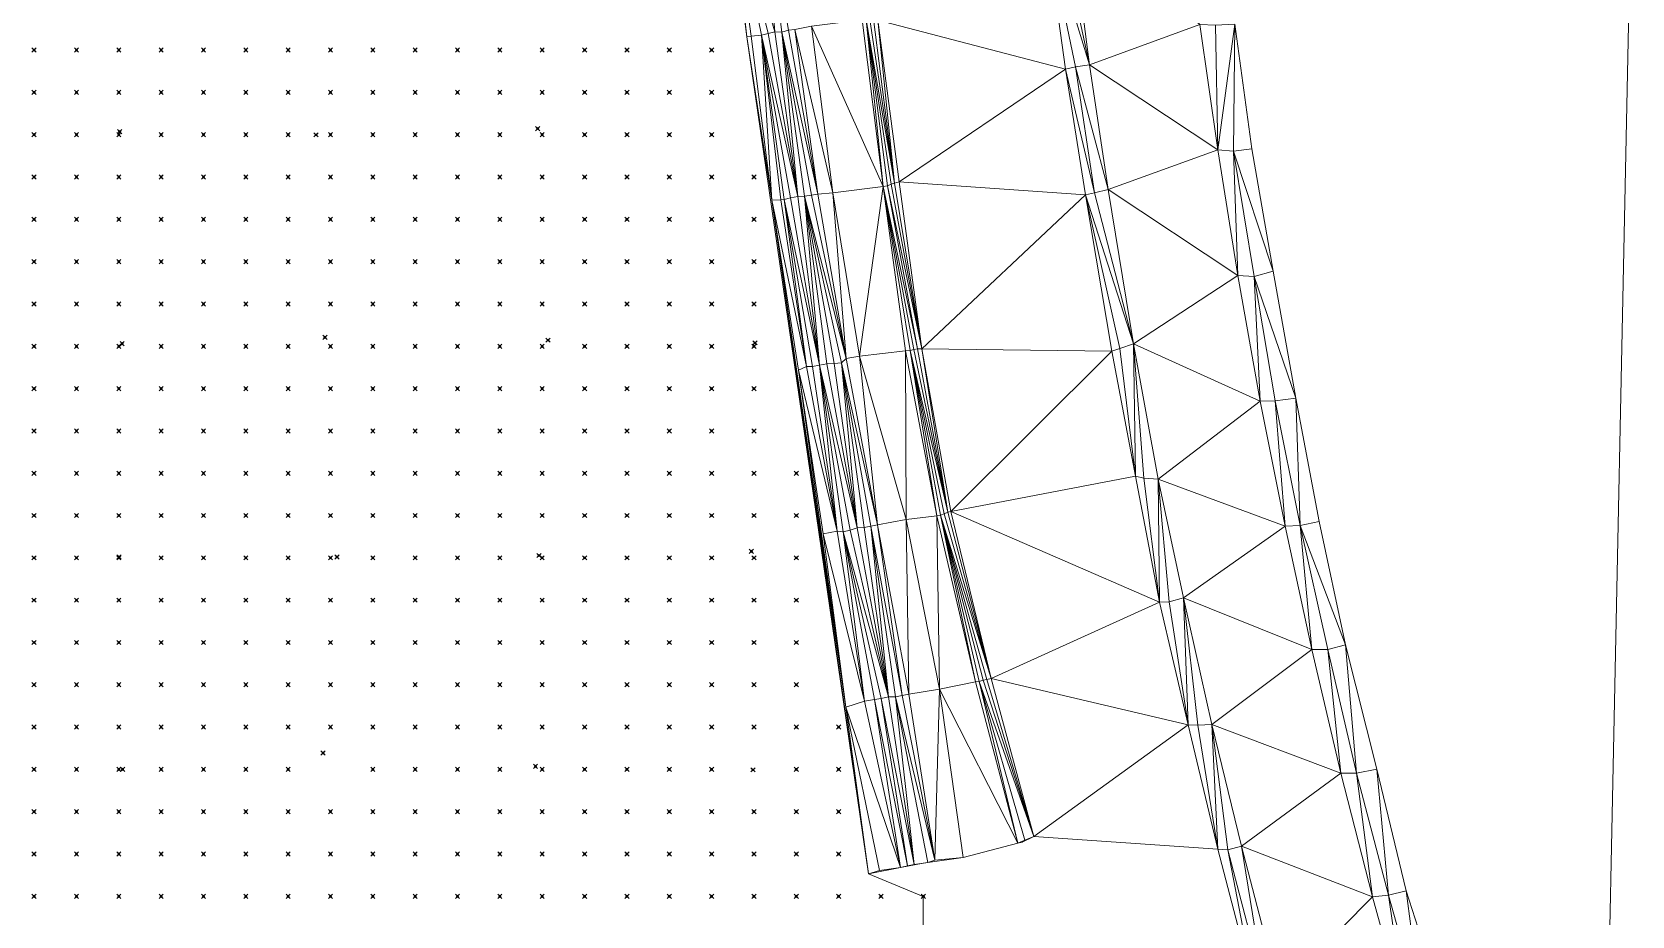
# Model space of a CAD drawing. Header units: metres. Extents: x 441556 to 446409, y 432338 to 461058.
# Drawn here: x 442101.5 to 442214.8, y 460594.3 to 460656.9 of the extents above; entities that cross this region are included whole.
import ezdxf

# ---------------------------------------------------------------- set-up
doc = ezdxf.new("R2010")
doc.units = ezdxf.units.M
doc.header["$MEASUREMENT"] = 0
doc.header["$PDMODE"] = 35
doc.header["$PDSIZE"] = 0.15
for name, color, linetype, lineweight in [('DTM-BRE-RevO1_MUT-UCGEN_MODEL', 132, 'Continuous', 0), ('DTM-INT-RevO1_INT-YP', 150, 'Continuous', 0), ('DTM-NOK-RevN_LIDAR_co_lidar', 91, 'Continuous', 0), ('DTM-NOK-RevN_RTK', 32, 'Continuous', 0)]:
    doc.layers.add(name, color=color, linetype=linetype, lineweight=lineweight)

msp = doc.modelspace()

# ---------------------------------------------------------------- linework, layer by layer
at = {"layer": 'DTM-BRE-RevO1_MUT-UCGEN_MODEL'}
for points in [[(442149.064, 460680.676, 399.562), (442152.114, 460656.595, 398.673), (442150.863, 460667.98, 398.844)], [(442150.863, 460667.98, 398.844), (442152.422, 460656.647, 398.599), (442153.133, 460656.722, 398.165)], [(442154.091, 460656.965, 397.667), (442150.863, 460667.98, 398.844), (442153.603, 460656.847, 398.147)], [(442153.603, 460656.847, 398.147), (442150.863, 460667.98, 398.844), (442153.133, 460656.722, 398.165)], [(442152.114, 460656.595, 398.673), (442152.422, 460656.647, 398.599), (442150.863, 460667.98, 398.844)], [(442153.146, 460668.399, 398.183), (442154.091, 460656.965, 397.667), (442154.572, 460656.924, 397.673)], [(442155.052, 460657.079, 398.171), (442153.146, 460668.399, 398.183), (442154.572, 460656.924, 397.673)], [(442173.186, 460665.028, 405.233), (442176.381, 460654.625, 404.683), (442174.064, 460665.295, 405.336)], [(442174.971, 460665.529, 405.386), (442174.064, 460665.295, 405.336), (442176.381, 460654.625, 404.683)], [(442176.381, 460654.625, 404.683), (442184.191, 460657.466, 404.593), (442174.971, 460665.529, 405.386)], [(442173.186, 460665.028, 405.233), (442161.384, 460657.773, 399.065), (442174.673, 460654.315, 404.581)], [(442175.384, 460654.479, 404.648), (442176.381, 460654.625, 404.683), (442173.186, 460665.028, 405.233)], [(442174.673, 460654.315, 404.581), (442175.384, 460654.479, 404.648), (442173.186, 460665.028, 405.233)], [(442156.684, 460657.349, 398.977), (442155.51, 460657.11, 398.2), (442158.198, 460645.543, 398.157)], [(442161.766, 460645.994, 398.325), (442160.277, 460657.811, 399.022), (442156.684, 460657.349, 398.977)], [(442158.198, 460645.543, 398.157), (442161.766, 460645.994, 398.325), (442156.684, 460657.349, 398.977)], [(442160.554, 460657.8, 399.006), (442160.277, 460657.811, 399.022), (442161.766, 460645.994, 398.325)], [(442162.575, 460646.225, 398.334), (442160.554, 460657.8, 399.006), (442160.822, 460657.822, 398.777)], [(442160.554, 460657.8, 399.006), (442161.766, 460645.994, 398.325), (442162.063, 460646.046, 398.33)], [(442162.326, 460646.151, 398.105), (442162.575, 460646.225, 398.334), (442160.554, 460657.8, 399.006)], [(442162.326, 460646.151, 398.105), (442160.554, 460657.8, 399.006), (442162.063, 460646.046, 398.33)], [(442162.575, 460646.225, 398.334), (442160.822, 460657.822, 398.777), (442161.085, 460657.842, 399.043)], [(442161.384, 460657.773, 399.065), (442162.575, 460646.225, 398.334), (442161.085, 460657.842, 399.043)], [(442162.889, 460646.328, 398.355), (442174.673, 460654.315, 404.581), (442161.384, 460657.773, 399.065)], [(442161.384, 460657.773, 399.065), (442162.575, 460646.225, 398.334), (442162.889, 460646.328, 398.355)], [(442176.381, 460654.625, 404.683), (442185.457, 460648.58, 404.004), (442184.191, 460657.466, 404.593)], [(442185.457, 460648.58, 404.004), (442185.304, 460657.428, 404.475), (442184.191, 460657.466, 404.593)], [(442186.68, 460657.499, 404.289), (442185.304, 460657.428, 404.475), (442185.457, 460648.58, 404.004)], [(442185.457, 460648.58, 404.004), (442186.582, 460648.496, 403.909), (442186.68, 460657.499, 404.289)], [(442186.68, 460657.499, 404.289), (442186.582, 460648.496, 403.909), (442187.881, 460648.672, 403.708)], [(442153.883, 460645.025, 398.112), (442152.422, 460656.647, 398.599), (442152.114, 460656.595, 398.673)], [(442160.732, 460597.277, 394.985), (442153.883, 460645.025, 398.112), (442152.114, 460656.595, 398.673)], [(442153.133, 460656.722, 398.165), (442152.422, 460656.647, 398.599), (442153.883, 460645.025, 398.112)], [(442153.133, 460656.722, 398.165), (442155.707, 460645.275, 397.028), (442153.603, 460656.847, 398.147)], [(442153.133, 460656.722, 398.165), (442154.504, 460645.056, 398.013), (442154.751, 460645.062, 397.534)], [(442153.133, 460656.722, 398.165), (442153.883, 460645.025, 398.112), (442154.504, 460645.056, 398.013)], [(442155.189, 460645.177, 397.509), (442153.133, 460656.722, 398.165), (442154.751, 460645.062, 397.534)], [(442155.707, 460645.275, 397.028), (442153.133, 460656.722, 398.165), (442155.189, 460645.177, 397.509)], [(442154.091, 460656.965, 397.667), (442153.603, 460656.847, 398.147), (442155.707, 460645.275, 397.028)], [(442154.572, 460656.924, 397.673), (442154.091, 460656.965, 397.667), (442155.707, 460645.275, 397.028)], [(442157.126, 460645.454, 397.546), (442154.572, 460656.924, 397.673), (442155.052, 460657.079, 398.171)], [(442154.572, 460656.924, 397.673), (442156.685, 460645.386, 397.512), (442156.185, 460645.296, 397.022)], [(442154.572, 460656.924, 397.673), (442156.685, 460645.386, 397.512), (442157.126, 460645.454, 397.546)], [(442155.707, 460645.275, 397.028), (442154.572, 460656.924, 397.673), (442156.185, 460645.296, 397.022)], [(442155.51, 460657.11, 398.2), (442157.126, 460645.454, 397.546), (442155.052, 460657.079, 398.171)], [(442158.198, 460645.543, 398.157), (442155.51, 460657.11, 398.2), (442157.126, 460645.454, 397.546)], [(442174.673, 460654.315, 404.581), (442162.889, 460646.328, 398.355), (442176.086, 460645.401, 404.018)], [(442175.384, 460654.479, 404.648), (442174.673, 460654.315, 404.581), (442176.737, 460645.549, 404.096)], [(442176.737, 460645.549, 404.096), (442174.673, 460654.315, 404.581), (442176.086, 460645.401, 404.018)], [(442175.384, 460654.479, 404.648), (442177.693, 460645.777, 404.089), (442176.381, 460654.625, 404.683)], [(442177.693, 460645.777, 404.089), (442175.384, 460654.479, 404.648), (442176.737, 460645.549, 404.096)], [(442177.693, 460645.777, 404.089), (442185.457, 460648.58, 404.004), (442176.381, 460654.625, 404.683)], [(442186.894, 460639.672, 403.422), (442185.457, 460648.58, 404.004), (442177.693, 460645.777, 404.089)], [(442185.457, 460648.58, 404.004), (442186.894, 460639.672, 403.422), (442186.582, 460648.496, 403.909)], [(442186.582, 460648.496, 403.909), (442189.381, 460639.979, 403.086), (442187.881, 460648.672, 403.708)], [(442188.043, 460639.617, 403.328), (442186.894, 460639.672, 403.422), (442186.582, 460648.496, 403.909)], [(442189.381, 460639.979, 403.086), (442188.043, 460639.617, 403.328), (442186.582, 460648.496, 403.909)], [(442160.082, 460633.973, 397.383), (442161.766, 460645.994, 398.325), (442158.198, 460645.543, 398.157)], [(442160.082, 460633.973, 397.383), (442163.34, 460634.334, 397.522), (442161.766, 460645.994, 398.325)], [(442162.063, 460646.046, 398.33), (442161.766, 460645.994, 398.325), (442164.19, 460634.477, 397.469)], [(442161.766, 460645.994, 398.325), (442163.34, 460634.334, 397.522), (442163.669, 460634.359, 397.475)], [(442164.19, 460634.477, 397.469), (442161.766, 460645.994, 398.325), (442163.932, 460634.426, 397.234)], [(442163.932, 460634.426, 397.234), (442161.766, 460645.994, 398.325), (442163.669, 460634.359, 397.475)], [(442164.511, 460634.495, 397.488), (442162.063, 460646.046, 398.33), (442162.326, 460646.151, 398.105)], [(442164.19, 460634.477, 397.469), (442164.511, 460634.495, 397.488), (442162.063, 460646.046, 398.33)], [(442162.575, 460646.225, 398.334), (442164.511, 460634.495, 397.488), (442162.326, 460646.151, 398.105)], [(442162.575, 460646.225, 398.334), (442164.511, 460634.495, 397.488), (442162.889, 460646.328, 398.355)], [(442176.086, 460645.401, 404.018), (442162.889, 460646.328, 398.355), (442164.511, 460634.495, 397.488)], [(442154.504, 460645.056, 398.013), (442153.883, 460645.025, 398.112), (442156.32, 460633.244, 397.218)], [(442155.754, 460632.975, 397.402), (442156.32, 460633.244, 397.218), (442153.883, 460645.025, 398.112)], [(442155.754, 460632.975, 397.402), (442153.883, 460645.025, 398.112), (442159.127, 460609.091, 396.012)], [(442159.127, 460609.091, 396.012), (442153.883, 460645.025, 398.112), (442160.732, 460597.277, 394.985)], [(442156.32, 460633.244, 397.218), (442154.751, 460645.062, 397.534), (442154.504, 460645.056, 398.013)], [(442157.251, 460633.324, 396.926), (442154.751, 460645.062, 397.534), (442155.189, 460645.177, 397.509)], [(442156.764, 460633.24, 396.958), (442156.32, 460633.244, 397.218), (442154.751, 460645.062, 397.534)], [(442157.251, 460633.324, 396.926), (442156.764, 460633.24, 396.958), (442154.751, 460645.062, 397.534)], [(442157.251, 460633.324, 396.926), (442155.189, 460645.177, 397.509), (442155.707, 460645.275, 397.028)], [(442156.185, 460645.296, 397.022), (442157.251, 460633.324, 396.926), (442155.707, 460645.275, 397.028)], [(442156.185, 460645.296, 397.022), (442159.146, 460633.793, 396.951), (442156.685, 460645.386, 397.512)], [(442156.185, 460645.296, 397.022), (442157.251, 460633.324, 396.926), (442157.772, 460633.415, 396.435)], [(442156.185, 460645.296, 397.022), (442157.772, 460633.415, 396.435), (442158.292, 460633.456, 396.435)], [(442158.821, 460633.501, 396.932), (442158.292, 460633.456, 396.435), (442156.185, 460645.296, 397.022)], [(442159.146, 460633.793, 396.951), (442158.821, 460633.501, 396.932), (442156.185, 460645.296, 397.022)], [(442157.126, 460645.454, 397.546), (442156.685, 460645.386, 397.512), (442159.146, 460633.793, 396.951)], [(442158.198, 460645.543, 398.157), (442157.126, 460645.454, 397.546), (442159.146, 460633.793, 396.951)], [(442159.146, 460633.793, 396.951), (442160.082, 460633.973, 397.383), (442158.198, 460645.543, 398.157)], [(442164.511, 460634.495, 397.488), (442177.957, 460634.311, 403.319), (442176.086, 460645.401, 404.018)], [(442179.499, 460634.828, 403.384), (442176.737, 460645.549, 404.096), (442176.086, 460645.401, 404.018)], [(442179.499, 460634.828, 403.384), (442176.086, 460645.401, 404.018), (442178.528, 460634.519, 403.37)], [(442178.528, 460634.519, 403.37), (442176.086, 460645.401, 404.018), (442177.957, 460634.311, 403.319)], [(442176.737, 460645.549, 404.096), (442179.499, 460634.828, 403.384), (442177.693, 460645.777, 404.089)], [(442177.693, 460645.777, 404.089), (442179.499, 460634.828, 403.384), (442186.894, 460639.672, 403.422)], [(442186.894, 460639.672, 403.422), (442179.499, 460634.828, 403.384), (442188.468, 460630.766, 402.825)], [(442188.468, 460630.766, 402.825), (442188.043, 460639.617, 403.328), (442186.894, 460639.672, 403.422)], [(442188.043, 460639.617, 403.328), (442190.983, 460630.988, 402.53), (442189.381, 460639.979, 403.086)], [(442188.043, 460639.617, 403.328), (442188.468, 460630.766, 402.825), (442189.54, 460630.794, 402.755)], [(442188.043, 460639.617, 403.328), (442189.54, 460630.794, 402.755), (442190.983, 460630.988, 402.53)], [(442179.63, 460625.449, 402.727), (442179.499, 460634.828, 403.384), (442178.528, 460634.519, 403.37)], [(442179.499, 460634.828, 403.384), (442179.63, 460625.449, 402.727), (442180.228, 460625.313, 402.773)], [(442179.499, 460634.828, 403.384), (442180.228, 460625.313, 402.773), (442181.241, 460625.245, 402.751)], [(442188.468, 460630.766, 402.825), (442179.499, 460634.828, 403.384), (442181.241, 460625.245, 402.751)], [(442158.292, 460633.456, 396.435), (442159.926, 460621.791, 395.983), (442158.821, 460633.501, 396.932)], [(442158.821, 460633.501, 396.932), (442161.366, 460622.004, 396.454), (442159.146, 460633.793, 396.951)], [(442160.418, 460621.816, 395.972), (442159.926, 460621.791, 395.983), (442158.821, 460633.501, 396.932)], [(442160.879, 460621.913, 396.455), (442160.418, 460621.816, 395.972), (442158.821, 460633.501, 396.932)], [(442158.821, 460633.501, 396.932), (442160.879, 460621.913, 396.455), (442161.366, 460622.004, 396.454)], [(442161.366, 460622.004, 396.454), (442160.082, 460633.973, 397.383), (442159.146, 460633.793, 396.951)], [(442163.34, 460634.334, 397.522), (442160.082, 460633.973, 397.383), (442163.386, 460622.381, 396.554)], [(442163.386, 460622.381, 396.554), (442161.366, 460622.004, 396.454), (442160.082, 460633.973, 397.383)], [(442165.558, 460622.656, 396.595), (442163.669, 460634.359, 397.475), (442163.34, 460634.334, 397.522)], [(442163.34, 460634.334, 397.522), (442163.386, 460622.381, 396.554), (442165.558, 460622.656, 396.595)], [(442166.349, 460622.897, 396.618), (442163.669, 460634.359, 397.475), (442163.932, 460634.426, 397.234)], [(442163.669, 460634.359, 397.475), (442166.077, 460622.795, 396.381), (442165.816, 460622.691, 396.598)], [(442163.669, 460634.359, 397.475), (442166.349, 460622.897, 396.618), (442166.077, 460622.795, 396.381)], [(442165.558, 460622.656, 396.595), (442163.669, 460634.359, 397.475), (442165.816, 460622.691, 396.598)], [(442166.349, 460622.897, 396.618), (442163.932, 460634.426, 397.234), (442164.19, 460634.477, 397.469)], [(442164.511, 460634.495, 397.488), (442166.349, 460622.897, 396.618), (442164.19, 460634.477, 397.469)], [(442177.957, 460634.311, 403.319), (442164.511, 460634.495, 397.488), (442166.558, 460622.943, 396.636)], [(442166.558, 460622.943, 396.636), (442164.511, 460634.495, 397.488), (442166.349, 460622.897, 396.618)], [(442166.558, 460622.943, 396.636), (442179.63, 460625.449, 402.727), (442177.957, 460634.311, 403.319)], [(442178.528, 460634.519, 403.37), (442177.957, 460634.311, 403.319), (442179.63, 460625.449, 402.727)], [(442155.754, 460632.975, 397.402), (442156.32, 460633.244, 397.218), (442158.502, 460621.563, 396.841)], [(442157.516, 460621.361, 396.861), (442155.754, 460632.975, 397.402), (442159.127, 460609.091, 396.012)], [(442157.516, 460621.361, 396.861), (442158.502, 460621.563, 396.841), (442155.754, 460632.975, 397.402)], [(442156.32, 460633.244, 397.218), (442156.764, 460633.24, 396.958), (442158.502, 460621.563, 396.841)], [(442157.251, 460633.324, 396.926), (442156.764, 460633.24, 396.958), (442158.502, 460621.563, 396.841)], [(442159.926, 460621.791, 395.983), (442157.251, 460633.324, 396.926), (442157.772, 460633.415, 396.435)], [(442157.251, 460633.324, 396.926), (442159.423, 460621.642, 396.464), (442158.922, 460621.521, 396.486)], [(442158.502, 460621.563, 396.841), (442157.251, 460633.324, 396.926), (442158.922, 460621.521, 396.486)], [(442159.926, 460621.791, 395.983), (442157.251, 460633.324, 396.926), (442159.423, 460621.642, 396.464)], [(442158.292, 460633.456, 396.435), (442159.926, 460621.791, 395.983), (442157.772, 460633.415, 396.435)], [(442181.241, 460625.245, 402.751), (442190.246, 460621.925, 402.236), (442188.468, 460630.766, 402.825)], [(442189.54, 460630.794, 402.755), (442188.468, 460630.766, 402.825), (442190.246, 460621.925, 402.236)], [(442190.983, 460630.988, 402.53), (442189.54, 460630.794, 402.755), (442191.294, 460621.96, 402.14)], [(442189.54, 460630.794, 402.755), (442190.246, 460621.925, 402.236), (442191.294, 460621.96, 402.14)], [(442192.651, 460622.242, 401.942), (442190.983, 460630.988, 402.53), (442191.294, 460621.96, 402.14)], [(442181.328, 460616.529, 402.144), (442179.63, 460625.449, 402.727), (442166.558, 460622.943, 396.636)], [(442179.63, 460625.449, 402.727), (442181.328, 460616.529, 402.144), (442180.228, 460625.313, 402.773)], [(442181.241, 460625.245, 402.751), (442180.228, 460625.313, 402.773), (442181.328, 460616.529, 402.144)], [(442181.241, 460625.245, 402.751), (442181.328, 460616.529, 402.144), (442182.014, 460616.56, 402.17)], [(442190.246, 460621.925, 402.236), (442181.241, 460625.245, 402.751), (442183.027, 460616.841, 402.184)], [(442183.027, 460616.841, 402.184), (442181.241, 460625.245, 402.751), (442182.014, 460616.56, 402.17)], [(442163.582, 460610.001, 395.873), (442163.386, 460622.381, 396.554), (442161.366, 460622.004, 396.454)], [(442165.752, 460610.364, 395.887), (442165.558, 460622.656, 396.595), (442163.386, 460622.381, 396.554)], [(442165.752, 460610.364, 395.887), (442163.386, 460622.381, 396.554), (442163.582, 460610.001, 395.873)], [(442165.558, 460622.656, 396.595), (442168.299, 460610.87, 395.833), (442165.816, 460622.691, 396.598)], [(442165.752, 460610.364, 395.887), (442168.299, 460610.87, 395.833), (442165.558, 460622.656, 396.595)], [(442169.401, 460611.126, 395.893), (442165.816, 460622.691, 396.598), (442166.077, 460622.795, 396.381)], [(442165.816, 460622.691, 396.598), (442168.846, 460611.002, 395.596), (442168.567, 460610.906, 395.828)], [(442168.299, 460610.87, 395.833), (442165.816, 460622.691, 396.598), (442168.567, 460610.906, 395.828)], [(442169.109, 460611.035, 395.835), (442169.401, 460611.126, 395.893), (442165.816, 460622.691, 396.598)], [(442168.846, 460611.002, 395.596), (442169.109, 460611.035, 395.835), (442165.816, 460622.691, 396.598)], [(442169.401, 460611.126, 395.893), (442166.077, 460622.795, 396.381), (442166.349, 460622.897, 396.618)], [(442166.558, 460622.943, 396.636), (442169.401, 460611.126, 395.893), (442166.349, 460622.897, 396.618)], [(442181.328, 460616.529, 402.144), (442166.558, 460622.943, 396.636), (442169.401, 460611.126, 395.893)], [(442191.294, 460621.96, 402.14), (442194.517, 460613.512, 401.339), (442192.651, 460622.242, 401.942)], [(442160.428, 460609.514, 395.99), (442157.516, 460621.361, 396.861), (442158.502, 460621.563, 396.841)], [(442159.127, 460609.091, 396.012), (442160.428, 460609.514, 395.99), (442157.516, 460621.361, 396.861)], [(442158.922, 460621.521, 396.486), (442160.428, 460609.514, 395.99), (442158.502, 460621.563, 396.841)], [(442159.423, 460621.642, 396.464), (442158.922, 460621.521, 396.486), (442162.136, 460609.813, 395.375)], [(442161.63, 460609.693, 395.868), (442162.136, 460609.813, 395.375), (442158.922, 460621.521, 396.486)], [(442161.63, 460609.693, 395.868), (442158.922, 460621.521, 396.486), (442161.156, 460609.617, 395.894)], [(442161.156, 460609.617, 395.894), (442158.922, 460621.521, 396.486), (442160.428, 460609.514, 395.99)], [(442162.136, 460609.813, 395.375), (442159.423, 460621.642, 396.464), (442159.926, 460621.791, 395.983)], [(442160.418, 460621.816, 395.972), (442162.136, 460609.813, 395.375), (442159.926, 460621.791, 395.983)], [(442160.879, 460621.913, 396.455), (442160.418, 460621.816, 395.972), (442162.136, 460609.813, 395.375)], [(442160.879, 460621.913, 396.455), (442163.11, 460609.92, 395.861), (442161.366, 460622.004, 396.454)], [(442160.879, 460621.913, 396.455), (442163.11, 460609.92, 395.861), (442162.634, 460609.825, 395.374)], [(442162.136, 460609.813, 395.375), (442160.879, 460621.913, 396.455), (442162.634, 460609.825, 395.374)], [(442163.11, 460609.92, 395.861), (442163.582, 460610.001, 395.873), (442161.366, 460622.004, 396.454)], [(442183.027, 460616.841, 402.184), (442192.131, 460613.168, 401.642), (442190.246, 460621.925, 402.236)], [(442191.294, 460621.96, 402.14), (442190.246, 460621.925, 402.236), (442192.131, 460613.168, 401.642)], [(442193.271, 460613.168, 401.535), (442191.294, 460621.96, 402.14), (442192.131, 460613.168, 401.642)], [(442193.271, 460613.168, 401.535), (442194.517, 460613.512, 401.339), (442191.294, 460621.96, 402.14)], [(442183.369, 460607.839, 401.573), (442181.328, 460616.529, 402.144), (442169.401, 460611.126, 395.893)], [(442183.369, 460607.839, 401.573), (442182.014, 460616.56, 402.17), (442181.328, 460616.529, 402.144)], [(442183.369, 460607.839, 401.573), (442183.027, 460616.841, 402.184), (442182.014, 460616.56, 402.17)], [(442183.369, 460607.839, 401.573), (442184.041, 460607.798, 401.606), (442183.027, 460616.841, 402.184)], [(442185.034, 460607.849, 401.601), (442183.027, 460616.841, 402.184), (442184.041, 460607.798, 401.606)], [(442183.027, 460616.841, 402.184), (442185.034, 460607.849, 401.601), (442192.131, 460613.168, 401.642)], [(442194.185, 460604.401, 401.05), (442192.131, 460613.168, 401.642), (442185.034, 460607.849, 401.601)], [(442194.185, 460604.401, 401.05), (442193.271, 460613.168, 401.535), (442192.131, 460613.168, 401.642)], [(442194.517, 460613.512, 401.339), (442193.271, 460613.168, 401.535), (442195.297, 460604.415, 400.936)], [(442193.271, 460613.168, 401.535), (442194.185, 460604.401, 401.05), (442195.297, 460604.415, 400.936)], [(442195.297, 460604.415, 400.936), (442196.742, 460604.698, 400.754), (442194.517, 460613.512, 401.339)], [(442171.311, 460599.452, 395.1), (442168.299, 460610.87, 395.833), (442165.752, 460610.364, 395.887)], [(442168.299, 460610.87, 395.833), (442171.311, 460599.452, 395.1), (442168.567, 460610.906, 395.828)], [(442168.846, 460611.002, 395.596), (442168.567, 460610.906, 395.828), (442172.423, 460599.913, 395.138)], [(442171.311, 460599.452, 395.1), (442171.807, 460599.65, 394.892), (442168.567, 460610.906, 395.828)], [(442172.423, 460599.913, 395.138), (442168.567, 460610.906, 395.828), (442171.807, 460599.65, 394.892)], [(442169.109, 460611.035, 395.835), (442168.846, 460611.002, 395.596), (442172.423, 460599.913, 395.138)], [(442169.109, 460611.035, 395.835), (442172.423, 460599.913, 395.138), (442169.401, 460611.126, 395.893)], [(442169.401, 460611.126, 395.893), (442172.423, 460599.913, 395.138), (442183.369, 460607.839, 401.573)], [(442161.63, 460609.693, 395.868), (442163.966, 460597.944, 393.992), (442162.136, 460609.813, 395.375)], [(442163.966, 460597.944, 393.992), (442162.634, 460609.825, 395.374), (442162.136, 460609.813, 395.375)], [(442165.427, 460598.23, 394.531), (442163.11, 460609.92, 395.861), (442162.634, 460609.825, 395.374)], [(442164.936, 460598.086, 394.486), (442165.427, 460598.23, 394.531), (442162.634, 460609.825, 395.374)], [(442163.966, 460597.944, 393.992), (442164.936, 460598.086, 394.486), (442162.634, 460609.825, 395.374)], [(442163.582, 460610.001, 395.873), (442163.11, 460609.92, 395.861), (442165.427, 460598.23, 394.531)], [(442165.752, 460610.364, 395.887), (442163.582, 460610.001, 395.873), (442165.427, 460598.23, 394.531)], [(442165.752, 460610.364, 395.887), (442165.427, 460598.23, 394.531), (442167.439, 460598.438, 395.114)], [(442165.752, 460610.364, 395.887), (442167.439, 460598.438, 395.114), (442171.311, 460599.452, 395.1)], [(442162.994, 460597.729, 394.497), (442160.428, 460609.514, 395.99), (442159.127, 460609.091, 396.012)], [(442161.5, 460597.509, 394.99), (442162.994, 460597.729, 394.497), (442159.127, 460609.091, 396.012)], [(442161.5, 460597.509, 394.99), (442159.127, 460609.091, 396.012), (442160.732, 460597.277, 394.985)], [(442161.156, 460609.617, 395.894), (442160.428, 460609.514, 395.99), (442162.994, 460597.729, 394.497)], [(442163.482, 460597.835, 394.478), (442161.63, 460609.693, 395.868), (442161.156, 460609.617, 395.894)], [(442163.482, 460597.835, 394.478), (442161.156, 460609.617, 395.894), (442162.994, 460597.729, 394.497)], [(442163.482, 460597.835, 394.478), (442163.966, 460597.944, 393.992), (442161.63, 460609.693, 395.868)], [(442185.463, 460599.01, 400.942), (442183.369, 460607.839, 401.573), (442172.423, 460599.913, 395.138)], [(442184.041, 460607.798, 401.606), (442183.369, 460607.839, 401.573), (442185.463, 460599.01, 400.942)], [(442185.463, 460599.01, 400.942), (442185.034, 460607.849, 401.601), (442184.041, 460607.798, 401.606)], [(442185.034, 460607.849, 401.601), (442187.142, 460599.23, 401.033), (442186.176, 460598.966, 401.004)], [(442194.185, 460604.401, 401.05), (442185.034, 460607.849, 401.601), (442187.142, 460599.23, 401.033)], [(442185.463, 460599.01, 400.942), (442185.034, 460607.849, 401.601), (442186.176, 460598.966, 401.004)], [(442196.414, 460595.644, 400.463), (442194.185, 460604.401, 401.05), (442187.142, 460599.23, 401.033)], [(442195.297, 460604.415, 400.936), (442194.185, 460604.401, 401.05), (442196.414, 460595.644, 400.463)], [(442196.742, 460604.698, 400.754), (442195.297, 460604.415, 400.936), (442197.549, 460595.764, 400.372)], [(442195.297, 460604.415, 400.936), (442196.414, 460595.644, 400.463), (442197.549, 460595.764, 400.372)], [(442196.742, 460604.698, 400.754), (442197.549, 460595.764, 400.372), (442198.815, 460596.061, 400.148)], [(442171.807, 460599.65, 394.892), (442171.311, 460599.452, 395.1), (442171.599, 460599.523, 395.109)], [(442171.599, 460599.523, 395.109), (442172.061, 460599.743, 395.128), (442171.807, 460599.65, 394.892)], [(442171.807, 460599.65, 394.892), (442172.061, 460599.743, 395.128), (442172.423, 460599.913, 395.138)], [(442165.427, 460598.23, 394.531), (442164.936, 460598.086, 394.486), (442167.439, 460598.438, 395.114)], [(442185.463, 460599.01, 400.942), (442188.16, 460588.693, 400.327), (442186.176, 460598.966, 401.004)], [(442186.176, 460598.966, 401.004), (442188.844, 460588.755, 400.337), (442187.142, 460599.23, 401.033)], [(442186.176, 460598.966, 401.004), (442188.16, 460588.693, 400.327), (442188.844, 460588.755, 400.337)], [(442187.142, 460599.23, 401.033), (442188.844, 460588.755, 400.337), (442189.817, 460588.951, 400.338)], [(442196.414, 460595.644, 400.463), (442187.142, 460599.23, 401.033), (442189.817, 460588.951, 400.338)], [(442161.5, 460597.509, 394.99), (442160.732, 460597.277, 394.985), (442162.994, 460597.729, 394.497)], [(442163.482, 460597.835, 394.478), (442162.994, 460597.729, 394.497), (442164.482, 460597.995, 394.009)], [(442163.966, 460597.944, 393.992), (442163.482, 460597.835, 394.478), (442164.482, 460597.995, 394.009)], [(442163.966, 460597.944, 393.992), (442164.482, 460597.995, 394.009), (442164.936, 460598.086, 394.486)], [(442198.841, 460586.928, 399.847), (442196.414, 460595.644, 400.463), (442189.817, 460588.951, 400.338)], [(442198.841, 460586.928, 399.847), (442197.549, 460595.764, 400.372), (442196.414, 460595.644, 400.463)], [(442198.815, 460596.061, 400.148), (442197.549, 460595.764, 400.372), (442199.985, 460587.086, 399.797)], [(442199.985, 460587.086, 399.797), (442197.549, 460595.764, 400.372), (442198.841, 460586.928, 399.847)], [(442201.579, 460587.476, 399.442), (442198.815, 460596.061, 400.148), (442199.985, 460587.086, 399.797)]]:
    msp.add_3dface(points, dxfattribs=at)
at = {"layer": 'DTM-INT-RevO1_INT-YP'}
msp.add_polyline3d([(442214.806, 460668.882, 394.824), (442212.406, 460553.486, 397.201), (442209.373, 460561.927, 397.798), (442206.537, 460570.357, 398.292), (442204.105, 460578.954, 398.861), (442201.579, 460587.476, 399.442), (442198.815, 460596.061, 400.148), (442196.742, 460604.698, 400.754), (442194.517, 460613.512, 401.339), (442192.651, 460622.242, 401.942), (442190.983, 460630.988, 402.53), (442189.381, 460639.979, 403.086), (442187.881, 460648.672, 403.708), (442186.68, 460657.499, 404.289)], dxfattribs=at)
msp.add_polyline3d([(442200.778, 460548.928, 397.598), (442198.389, 460555.828, 398.074), (442195.499, 460564.443, 398.705), (442192.645, 460573.146, 399.216), (442190.026, 460581.555, 399.765), (442188.16, 460588.693, 400.327), (442185.463, 460599.01, 400.942), (442172.423, 460599.913, 395.138), (442171.599, 460599.523, 395.109), (442171.311, 460599.452, 395.1), (442167.439, 460598.438, 395.114), (442164.936, 460598.086, 394.486), (442164.482, 460597.995, 394.009), (442162.994, 460597.729, 394.497), (442160.732, 460597.277, 394.985), (442164.603, 460595.675, 393.888), (442164.603, 460592.676, 393.17), (442167.602, 460580.678, 391.518), (442170.601, 460571.68, 391.004), (442173.601, 460562.682, 390.785), (442176.605, 460555.481, 391.796), (442180.389, 460548.17, 390.528), (442170.601, 460541.687, 391.869), (442164.603, 460532.689, 394.99)], close=True, dxfattribs=at)
at = {"layer": 'DTM-NOK-RevN_LIDAR_co_lidar'}
for p in [(442101.617, 460655.662, 400.968), (442104.616, 460655.662, 400.852), (442107.615, 460655.662, 400.732), (442110.615, 460655.662, 400.578), (442113.614, 460655.662, 400.38), (442116.613, 460655.662, 400.205), (442119.613, 460655.662, 400.013), (442122.612, 460655.662, 399.841), (442125.611, 460655.662, 399.696), (442128.611, 460655.662, 399.531), (442131.61, 460655.662, 399.338), (442134.609, 460655.662, 399.109), (442137.609, 460655.662, 398.941), (442140.608, 460655.662, 398.843), (442143.607, 460655.662, 398.742), (442146.607, 460655.662, 398.639), (442149.606, 460655.662, 398.567), (442101.617, 460652.662, 400.805), (442104.616, 460652.662, 400.708), (442107.615, 460652.662, 400.575), (442110.615, 460652.662, 400.422), (442113.614, 460652.662, 400.255), (442116.613, 460652.662, 400.088), (442119.613, 460652.662, 399.874), (442122.612, 460652.662, 399.685), (442125.611, 460652.662, 399.611), (442128.611, 460652.662, 399.402), (442131.61, 460652.662, 399.246), (442134.609, 460652.662, 399.057), (442137.609, 460652.662, 398.872), (442140.608, 460652.662, 398.73), (442143.607, 460652.662, 398.615), (442146.607, 460652.662, 398.59), (442149.606, 460652.662, 398.478), (442101.617, 460649.663, 400.703), (442104.616, 460649.663, 400.548), (442107.615, 460649.663, 400.395), (442110.615, 460649.663, 400.229), (442113.614, 460649.663, 400.078), (442116.613, 460649.663, 399.961), (442119.613, 460649.663, 399.781), (442122.612, 460649.663, 399.588), (442125.611, 460649.663, 399.411), (442128.611, 460649.663, 399.271), (442131.61, 460649.663, 399.096), (442134.609, 460649.663, 398.941), (442137.609, 460649.663, 398.785), (442140.608, 460649.663, 398.612), (442143.607, 460649.663, 398.503), (442146.607, 460649.663, 398.432), (442149.606, 460649.663, 398.392), (442101.617, 460646.664, 400.499), (442104.616, 460646.664, 400.367), (442107.615, 460646.664, 400.209), (442110.615, 460646.664, 400.018), (442113.614, 460646.664, 399.846), (442116.613, 460646.664, 399.762), (442119.613, 460646.664, 399.612), (442122.612, 460646.664, 399.452), (442125.611, 460646.664, 399.268), (442128.611, 460646.664, 399.103), (442131.61, 460646.664, 398.906), (442134.609, 460646.664, 398.754), (442137.609, 460646.664, 398.637), (442140.608, 460646.664, 398.494), (442143.607, 460646.664, 398.385), (442146.607, 460646.664, 398.291), (442149.606, 460646.664, 398.201), (442152.605, 460646.664, 398.059), (442101.617, 460643.664, 400.293), (442104.616, 460643.664, 400.194), (442107.615, 460643.664, 400.044), (442110.615, 460643.664, 399.91), (442113.614, 460643.664, 399.783), (442116.613, 460643.664, 399.587), (442119.613, 460643.664, 399.438), (442122.612, 460643.664, 399.326), (442125.611, 460643.664, 399.132), (442128.611, 460643.664, 398.985), (442131.61, 460643.664, 398.867), (442134.609, 460643.664, 398.66), (442137.609, 460643.664, 398.532), (442140.608, 460643.664, 398.421), (442143.607, 460643.664, 398.3), (442146.607, 460643.664, 398.213), (442149.606, 460643.664, 398.088), (442152.605, 460643.664, 397.894), (442101.617, 460640.665, 400.117), (442104.616, 460640.665, 400.023), (442107.615, 460640.665, 399.933), (442110.615, 460640.665, 399.798), (442113.614, 460640.665, 399.678), (442116.613, 460640.665, 399.493), (442119.613, 460640.665, 399.336), (442122.612, 460640.665, 399.169), (442125.611, 460640.665, 399.032), (442128.611, 460640.665, 398.93), (442131.61, 460640.665, 398.797), (442134.609, 460640.665, 398.619), (442137.609, 460640.665, 398.445), (442140.608, 460640.665, 398.311), (442143.607, 460640.665, 398.194), (442146.607, 460640.665, 398.091), (442149.606, 460640.665, 397.967), (442152.605, 460640.665, 397.754), (442101.617, 460637.666, 400.039), (442104.616, 460637.666, 399.904), (442107.615, 460637.666, 399.788), (442110.615, 460637.666, 399.59), (442113.614, 460637.666, 399.511), (442116.613, 460637.666, 399.428), (442119.613, 460637.666, 399.335), (442122.612, 460637.666, 399.169), (442125.611, 460637.666, 398.94), (442128.611, 460637.666, 398.757), (442131.61, 460637.666, 398.675), (442134.609, 460637.666, 398.528), (442137.609, 460637.666, 398.378), (442140.608, 460637.666, 398.206), (442143.607, 460637.666, 398.045), (442146.607, 460637.666, 397.883), (442149.606, 460637.666, 397.792), (442152.605, 460637.666, 397.594), (442101.617, 460634.666, 399.909), (442104.616, 460634.666, 399.777), (442107.615, 460634.666, 399.611), (442110.615, 460634.666, 399.511), (442113.614, 460634.666, 399.361), (442116.613, 460634.666, 399.254), (442119.613, 460634.666, 399.154), (442122.612, 460634.666, 398.998), (442125.611, 460634.666, 398.83), (442128.611, 460634.666, 398.652), (442131.61, 460634.666, 398.488), (442134.609, 460634.666, 398.339), (442137.609, 460634.666, 398.201), (442140.608, 460634.666, 398.109), (442143.607, 460634.666, 397.958), (442146.607, 460634.666, 397.823), (442149.606, 460634.666, 397.673), (442152.605, 460634.666, 397.5), (442101.617, 460631.667, 399.797), (442104.616, 460631.667, 399.689), (442107.615, 460631.667, 399.581), (442110.615, 460631.667, 399.433), (442113.614, 460631.667, 399.226), (442116.613, 460631.667, 399.091), (442119.613, 460631.667, 398.989), (442122.612, 460631.667, 398.875), (442125.611, 460631.667, 398.736), (442128.611, 460631.667, 398.58), (442131.61, 460631.667, 398.427), (442134.609, 460631.667, 398.249), (442137.609, 460631.667, 398.076), (442140.608, 460631.667, 397.977), (442143.607, 460631.667, 397.862), (442146.607, 460631.667, 397.773), (442149.606, 460631.667, 397.631), (442152.605, 460631.667, 397.451), (442101.617, 460628.668, 399.679), (442104.616, 460628.668, 399.603), (442107.615, 460628.668, 399.457), (442110.615, 460628.668, 399.314), (442113.614, 460628.668, 399.181), (442116.613, 460628.668, 398.973), (442119.613, 460628.668, 398.79), (442122.612, 460628.668, 398.647), (442125.611, 460628.668, 398.486), (442128.611, 460628.668, 398.401), (442131.61, 460628.668, 398.282), (442134.609, 460628.668, 398.132), (442137.609, 460628.668, 397.962), (442140.608, 460628.668, 397.822), (442143.607, 460628.668, 397.712), (442146.607, 460628.668, 397.606), (442149.606, 460628.668, 397.506), (442152.605, 460628.668, 397.347), (442101.617, 460625.668, 399.377), (442104.616, 460625.668, 399.282), (442107.615, 460625.668, 399.151), (442110.615, 460625.668, 398.995), (442113.614, 460625.668, 398.852), (442116.613, 460625.668, 398.714), (442119.613, 460625.668, 398.568), (442122.612, 460625.668, 398.359), (442125.611, 460625.668, 398.202), (442128.611, 460625.668, 398.084), (442131.61, 460625.668, 397.977), (442134.609, 460625.668, 397.843), (442137.609, 460625.668, 397.752), (442140.608, 460625.668, 397.628), (442143.607, 460625.668, 397.506), (442146.607, 460625.668, 397.369), (442149.606, 460625.668, 397.301), (442152.605, 460625.668, 397.185), (442155.605, 460625.668, 397.004), (442101.617, 460622.669, 399.197), (442104.616, 460622.669, 399.094), (442107.615, 460622.669, 398.962), (442110.615, 460622.669, 398.825), (442113.614, 460622.669, 398.673), (442116.613, 460622.669, 398.543), (442119.613, 460622.669, 398.41), (442122.612, 460622.669, 398.234), (442125.611, 460622.669, 398.087), (442128.611, 460622.669, 397.95), (442131.61, 460622.669, 397.775), (442134.609, 460622.669, 397.663), (442137.609, 460622.669, 397.575), (442140.608, 460622.669, 397.485), (442143.607, 460622.669, 397.385), (442146.607, 460622.669, 397.248), (442149.606, 460622.669, 397.106), (442152.605, 460622.669, 397.004), (442155.605, 460622.669, 396.861), (442101.617, 460619.67, 399.07), (442104.616, 460619.67, 398.946), (442107.615, 460619.67, 398.818), (442110.615, 460619.67, 398.664), (442113.614, 460619.67, 398.499), (442116.613, 460619.67, 398.347), (442119.613, 460619.67, 398.216), (442122.612, 460619.67, 398.104), (442125.611, 460619.67, 397.957), (442128.611, 460619.67, 397.82), (442131.61, 460619.67, 397.636), (442134.609, 460619.67, 397.502), (442137.609, 460619.67, 397.372), (442140.608, 460619.67, 397.283), (442143.607, 460619.67, 397.209), (442146.607, 460619.67, 397.092), (442149.606, 460619.67, 396.945), (442152.605, 460619.67, 396.778), (442155.605, 460619.67, 396.623), (442101.617, 460616.67, 398.75), (442104.616, 460616.67, 398.611), (442107.615, 460616.67, 398.494), (442110.615, 460616.67, 398.345), (442113.614, 460616.67, 398.187), (442116.613, 460616.67, 398.059), (442119.613, 460616.67, 397.901), (442122.612, 460616.67, 397.779), (442125.611, 460616.67, 397.659), (442128.611, 460616.67, 397.528), (442131.61, 460616.67, 397.377), (442134.609, 460616.67, 397.24), (442137.609, 460616.67, 397.109), (442140.608, 460616.67, 396.957), (442143.607, 460616.67, 396.869), (442146.607, 460616.67, 396.804), (442149.606, 460616.67, 396.685), (442152.605, 460616.67, 396.536), (442155.605, 460616.67, 396.328), (442101.617, 460613.671, 398.631), (442104.616, 460613.671, 398.486), (442107.615, 460613.671, 398.287), (442110.615, 460613.671, 398.164), (442113.614, 460613.671, 398.073), (442116.613, 460613.671, 397.909), (442119.613, 460613.671, 397.745), (442122.612, 460613.671, 397.625), (442125.611, 460613.671, 397.455), (442128.611, 460613.671, 397.348), (442131.61, 460613.671, 397.225), (442134.609, 460613.671, 397.087), (442137.609, 460613.671, 396.954), (442140.608, 460613.671, 396.832), (442143.607, 460613.671, 396.7), (442146.607, 460613.671, 396.594), (442149.606, 460613.671, 396.52), (442152.605, 460613.671, 396.396), (442155.605, 460613.671, 396.232), (442101.617, 460610.672, 398.464), (442104.616, 460610.672, 398.295), (442107.615, 460610.672, 398.096), (442110.615, 460610.672, 397.955), (442113.614, 460610.672, 397.835), (442116.613, 460610.672, 397.714), (442119.613, 460610.672, 397.57), (442122.612, 460610.672, 397.419), (442125.611, 460610.672, 397.274), (442128.611, 460610.672, 397.127), (442131.61, 460610.672, 397.026), (442134.609, 460610.672, 396.893), (442137.609, 460610.672, 396.788), (442140.608, 460610.672, 396.696), (442143.607, 460610.672, 396.556), (442146.607, 460610.672, 396.439), (442149.606, 460610.672, 396.326), (442152.605, 460610.672, 396.231), (442155.605, 460610.672, 396.087), (442101.617, 460607.672, 398.172), (442104.616, 460607.672, 397.997), (442107.615, 460607.672, 397.876), (442110.615, 460607.672, 397.667), (442113.614, 460607.672, 397.502), (442116.613, 460607.672, 397.39), (442119.613, 460607.672, 397.281), (442122.612, 460607.672, 397.168), (442125.611, 460607.672, 396.995), (442128.611, 460607.672, 396.892), (442131.61, 460607.672, 396.771), (442134.609, 460607.672, 396.628), (442137.609, 460607.672, 396.51), (442140.608, 460607.672, 396.446), (442143.607, 460607.672, 396.316), (442146.607, 460607.672, 396.217), (442149.606, 460607.672, 396.102), (442152.605, 460607.672, 396.017), (442155.605, 460607.672, 395.893), (442158.604, 460607.672, 395.764), (442101.617, 460604.673, 397.611), (442104.616, 460604.673, 397.497), (442107.615, 460604.673, 397.324), (442110.615, 460604.673, 397.174), (442113.614, 460604.673, 397.021), (442116.613, 460604.673, 396.889), (442119.613, 460604.673, 396.769), (442125.611, 460604.673, 396.583), (442128.611, 460604.673, 396.455), (442131.61, 460604.673, 396.34), (442134.609, 460604.673, 396.243), (442137.609, 460604.673, 396.084), (442140.608, 460604.673, 396.004), (442143.607, 460604.673, 395.93), (442146.607, 460604.673, 395.846), (442149.606, 460604.673, 395.79), (442155.605, 460604.673, 395.655), (442158.604, 460604.673, 395.552), (442101.617, 460601.674, 397.48), (442104.616, 460601.674, 397.312), (442107.615, 460601.674, 397.186), (442110.615, 460601.674, 397.025), (442113.614, 460601.674, 396.884), (442116.613, 460601.674, 396.772), (442119.613, 460601.674, 396.626), (442122.612, 460601.674, 396.518), (442125.611, 460601.674, 396.431), (442128.611, 460601.674, 396.321), (442131.61, 460601.674, 396.219), (442134.609, 460601.674, 396.115), (442137.609, 460601.674, 395.984), (442140.608, 460601.674, 395.88), (442143.607, 460601.674, 395.769), (442146.607, 460601.674, 395.669), (442149.606, 460601.674, 395.628), (442152.605, 460601.674, 395.566), (442155.605, 460601.674, 395.418), (442158.604, 460601.674, 395.356), (442101.617, 460598.674, 397.211), (442104.616, 460598.674, 397.066), (442107.615, 460598.674, 396.914), (442110.615, 460598.674, 396.758), (442113.614, 460598.674, 396.668), (442116.613, 460598.674, 396.549), (442119.613, 460598.674, 396.45), (442122.612, 460598.674, 396.346), (442125.611, 460598.674, 396.207), (442128.611, 460598.674, 396.109), (442131.61, 460598.674, 395.985), (442134.609, 460598.674, 395.868), (442137.609, 460598.674, 395.737), (442140.608, 460598.674, 395.609), (442143.607, 460598.674, 395.535), (442146.607, 460598.674, 395.406), (442149.606, 460598.674, 395.301), (442152.605, 460598.674, 395.228), (442155.605, 460598.674, 395.066), (442158.604, 460598.674, 394.986), (442101.617, 460595.675, 396.908), (442104.616, 460595.675, 396.753), (442107.615, 460595.675, 396.615), (442110.615, 460595.675, 396.463), (442113.614, 460595.675, 396.331), (442116.613, 460595.675, 396.228), (442119.613, 460595.675, 396.135), (442122.612, 460595.675, 396.044), (442125.611, 460595.675, 395.942), (442128.611, 460595.675, 395.82), (442131.61, 460595.675, 395.668), (442134.609, 460595.675, 395.542), (442137.609, 460595.675, 395.408), (442140.608, 460595.675, 395.268), (442143.607, 460595.675, 395.12), (442146.607, 460595.675, 394.977), (442149.606, 460595.675, 394.879), (442152.605, 460595.675, 394.659), (442155.605, 460595.675, 394.459), (442158.604, 460595.675, 394.389), (442161.603, 460595.675, 394.358), (442164.603, 460595.675, 393.888)]:
    msp.add_point(p, dxfattribs=at)
at = {"layer": 'DTM-NOK-RevN_RTK'}
for p in [(442107.674, 460649.875, 400.612), (442121.591, 460649.653, 399.844), (442137.289, 460650.098, 399.032), (442107.857, 460634.855, 399.843), (442122.216, 460635.3, 399.17), (442138.023, 460635.097, 398.457), (442152.674, 460634.907, 397.617), (442137.38, 460619.833, 397.649), (442152.428, 460620.132, 397.106), (442107.627, 460619.735, 399.081), (442123.069, 460619.734, 398.327), (442122.086, 460605.838, 397.352), (442107.883, 460604.679, 397.573), (442137.134, 460604.888, 396.315), (442152.535, 460604.643, 396.104)]:
    msp.add_point(p, dxfattribs=at)

doc.saveas('drawing.dxf')
